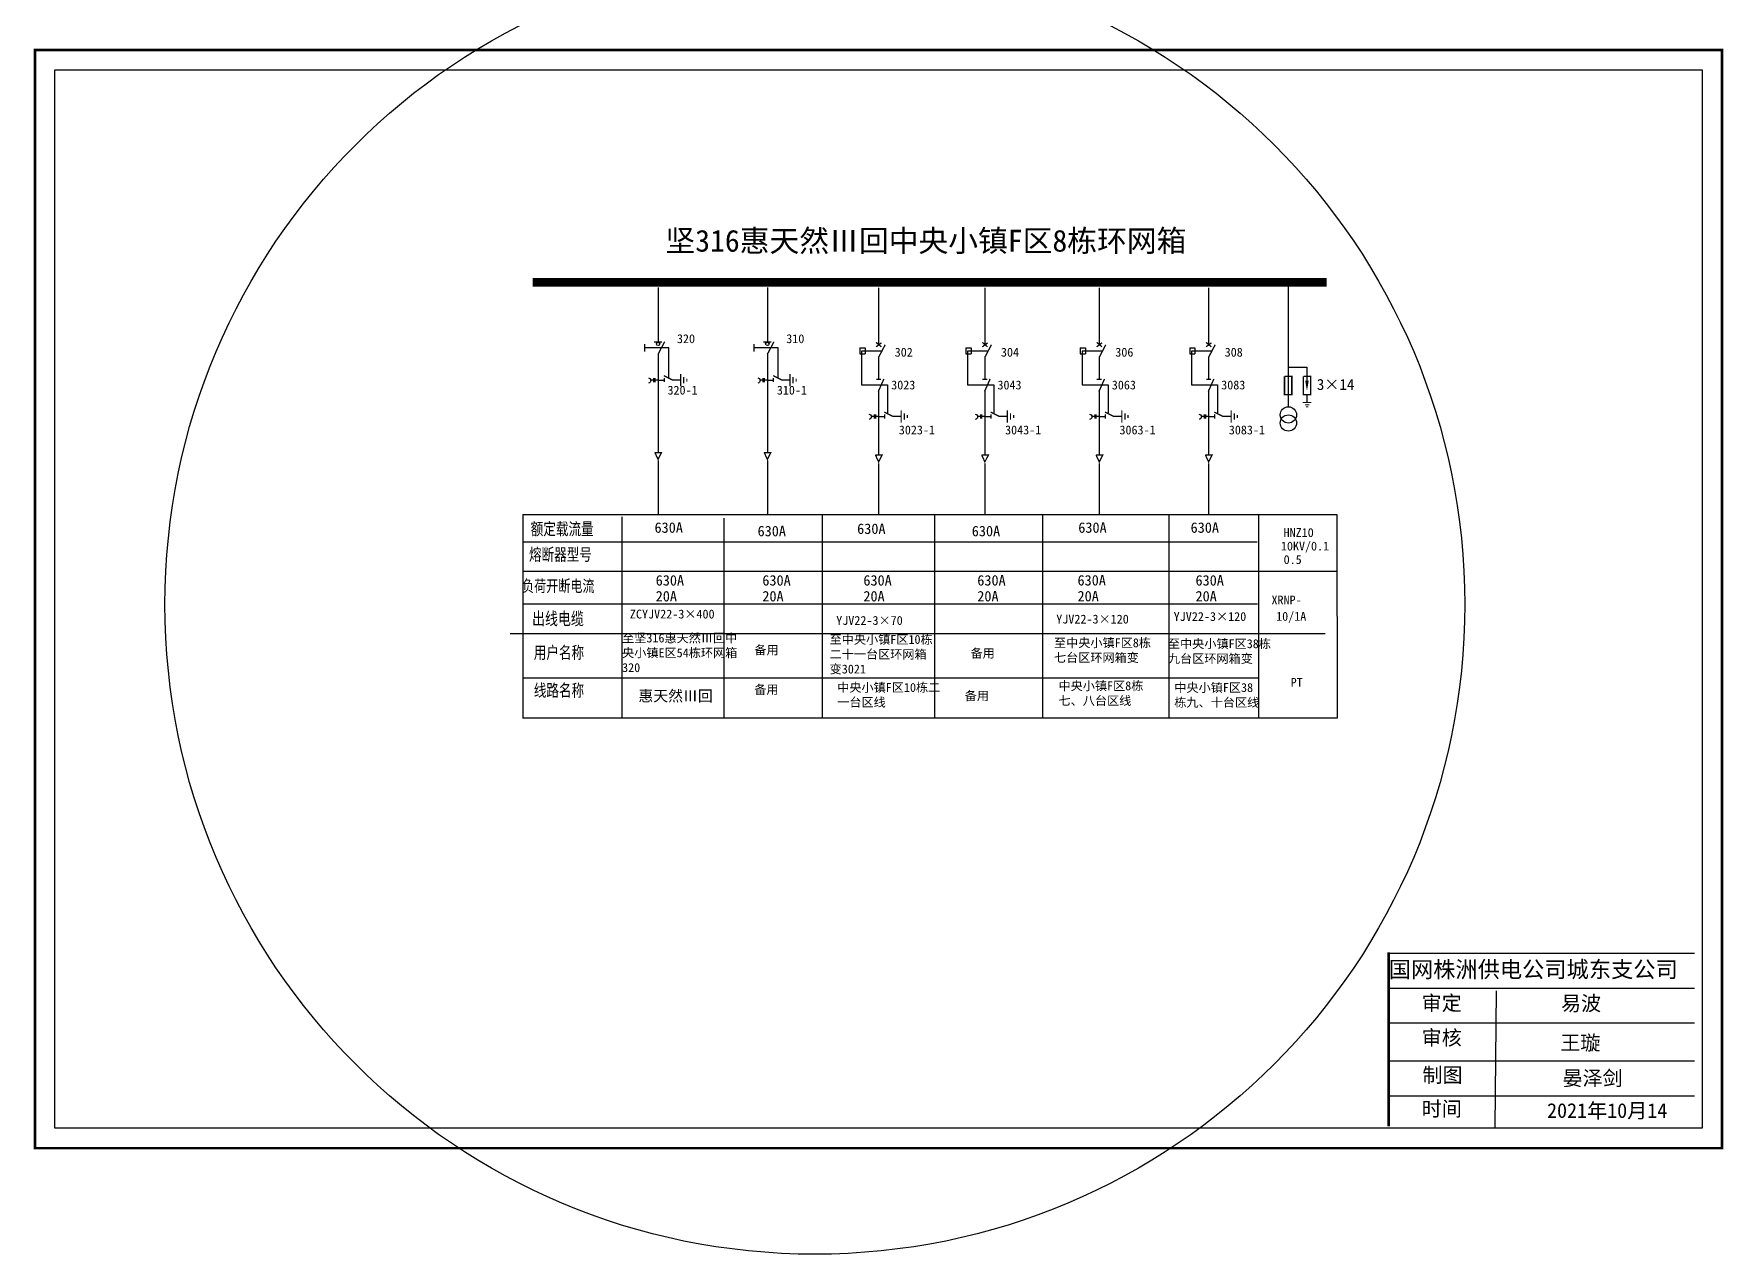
# Model space of a CAD drawing. Header units: millimetres. Extents: x 274 to 2193, y 1327 to 2514.
# Drawn here: x 280 to 850, y 1358 to 1770 of the extents above; entities that cross this region are included whole.
import ezdxf

# ---------------------------------------------------------------- set-up
doc = ezdxf.new("R2010")
doc.units = ezdxf.units.MM
doc.linetypes.add('ACAD_ISO02W100', pattern=[15, 12, -3])
doc.linetypes.add('CENTER', pattern=[50.8, 31.75, -6.35, 6.35, -6.35])
doc.styles.add('_txtstyle_2.00_0_0', font='simsun.ttc', dxfattribs={"height": 2})
doc.styles.add('HZ', font='simkai.ttf', dxfattribs={"width": 0.75})
doc.styles.add('STYLE1', font='txt.shx', dxfattribs={"height": 2.6})
doc.styles.add('字体', font='', dxfattribs={"height": 1.95})
doc.styles.add('楷体_GB2312_txtstyle_1.09_0_0', font='simkai_0.ttf', dxfattribs={"height": 1.0944})
doc.styles.get('字体').set_extended_font_data('SimSun')

# ---------------------------------------------------------------- blocks, each defined once
blk = doc.blocks.new('JD')
for points in [[(-2, 0.2), (-2, -0.2), (2, 0.2), (2, -0.2)], [(1, -1.2), (1, -0.8), (-1, -1.2), (-1, -0.8)], [(-0.5, -1.8), (-0.5, -2.2), (0.5, -1.8), (0.5, -2.2)]]:
    blk.add_trace(points)

msp = doc.modelspace()

# ---------------------------------------------------------------- linework, layer by layer
for p, q in [((490.69, 1684.5), (490.69, 1666.21)), ((527.57, 1684.5), (527.57, 1666.21)), ((565.11, 1684.4), (565.11, 1665.2)), ((600.96, 1684.4), (600.96, 1665.2)), ((639.55, 1684.4), (639.55, 1665.2)), ((676.46, 1684.4), (676.46, 1665.2)), ((703.34, 1684.93), (703.34, 1644.29)), ((490.69, 1662.13), (490.69, 1628.91)), ((527.57, 1662.13), (527.57, 1628.91)), ((558.73, 1664.16), (558.73, 1662.17)), ((558.73, 1664.16), (560.53, 1664.16)), ((558.73, 1662.17), (560.53, 1662.17)), ((560.53, 1664.16), (560.53, 1662.17)), ((565.11, 1661.12), (565.11, 1653.71)), ((594.58, 1664.16), (594.58, 1662.17)), ((594.58, 1664.16), (596.38, 1664.16)), ((594.58, 1662.17), (596.38, 1662.17)), ((596.38, 1664.16), (596.38, 1662.17)), ((600.96, 1661.12), (600.96, 1653.71)), ((633.18, 1664.16), (633.18, 1662.17)), ((633.18, 1664.16), (634.97, 1664.16)), ((633.18, 1662.17), (634.97, 1662.17)), ((634.97, 1664.16), (634.97, 1662.17)), ((639.55, 1661.12), (639.55, 1653.71)), ((670.08, 1664.16), (670.08, 1662.17)), ((670.08, 1664.16), (671.87, 1664.16)), ((670.08, 1662.17), (671.87, 1662.17)), ((671.87, 1664.16), (671.87, 1662.17)), ((676.46, 1661.12), (676.46, 1653.71)), ((490.69, 1653.31), (492.76, 1653.31)), ((495.46, 1653.37), (498.27, 1653.37)), ((527.57, 1653.31), (529.64, 1653.31)), ((532.34, 1653.37), (535.16, 1653.37)), ((703.32, 1657.72), (709.66, 1657.72)), ((709.66, 1657.72), (709.66, 1653.09)), ((565.11, 1650.01), (565.11, 1628.14)), ((600.96, 1650.01), (600.96, 1628.14)), ((639.55, 1650.01), (639.55, 1628.14)), ((676.46, 1650.01), (676.46, 1628.14)), ((709.66, 1648.22), (709.66, 1645.82)), ((565.11, 1641.03), (567.18, 1641.03)), ((569.88, 1641.08), (572.7, 1641.08)), ((600.96, 1641.03), (603.03, 1641.03)), ((605.73, 1641.08), (608.55, 1641.08)), ((639.55, 1641.03), (641.62, 1641.03)), ((644.32, 1641.08), (647.14, 1641.08)), ((676.46, 1641.03), (678.53, 1641.03)), ((681.23, 1641.08), (684.04, 1641.08)), ((445.02, 1607.89), (445.02, 1539.08)), ((719.72, 1607.89), (719.8, 1539.23))]:
    msp.add_line(p, q)
at = {"linetype": 'ACAD_ISO02W100'}
for p, q in [((559.3, 1663.12), (559.3, 1651.72)), ((566.01, 1663.12), (559.3, 1663.12)), ((595.15, 1663.12), (595.15, 1651.72)), ((601.86, 1663.12), (595.15, 1663.12)), ((633.75, 1663.12), (633.75, 1651.72)), ((640.45, 1663.12), (633.75, 1663.12)), ((670.65, 1663.12), (670.65, 1651.72)), ((677.36, 1663.12), (670.65, 1663.12)), ((559.3, 1651.72), (568.15, 1651.72)), ((568.15, 1651.72), (568.15, 1642.31)), ((595.15, 1651.72), (604, 1651.72)), ((604, 1651.72), (604, 1642.31)), ((633.75, 1651.72), (642.59, 1651.72)), ((642.59, 1651.72), (642.59, 1642.31)), ((670.65, 1651.72), (679.49, 1651.72)), ((679.49, 1651.72), (679.49, 1642.31))]:
    msp.add_line(p, q, dxfattribs=at)
at = {"linetype": 'CENTER'}
for p, q in [((490.7, 1626.22), (490.7, 1607.85)), ((527.59, 1626.22), (527.59, 1607.85)), ((565.12, 1625.2), (565.12, 1607.95)), ((600.97, 1625.2), (600.97, 1607.95)), ((639.57, 1625.2), (639.57, 1607.95)), ((676.47, 1625.2), (676.47, 1607.95))]:
    msp.add_line(p, q, dxfattribs=at)
at = {"linetype": 'Continuous'}
for p, q in [((445.02, 1607.89), (719.72, 1607.89)), ((546.08, 1607.77), (546.08, 1539.24)), ((583.93, 1607.77), (583.93, 1539.24)), ((620.44, 1607.72), (620.44, 1539.19)), ((663.1, 1607.73), (663.1, 1539.21)), ((693.31, 1608.1), (693.31, 1539.43)), ((478.46, 1607.15), (478.46, 1539.47)), ((512.93, 1606.7), (512.93, 1539.28)), ((445.02, 1598.72), (692.83, 1598.72)), ((445.02, 1588.86), (719.53, 1588.86)), ((445.02, 1577.84), (692.92, 1577.84)), ((440.8, 1567.8), (715.85, 1567.8)), ((445.02, 1552.77), (693.19, 1552.77)), ((719.8, 1539.23), (445.02, 1539.23))]:
    msp.add_line(p, q, dxfattribs=at)
at = {"color": 0, "linetype": 'Continuous'}
for p, q in [((737.28, 1459.89), (840.48, 1459.89)), ((737.28, 1448.11), (840.48, 1448.11)), ((773.53, 1447.12), (773.1, 1401.21)), ((737.28, 1436.35), (840.48, 1436.35)), ((737.28, 1423.53), (840.48, 1423.53)), ((737.28, 1411.77), (840.48, 1411.77))]:
    msp.add_line(p, q, dxfattribs=at)
at = {"color": 0, "linetype": 'Continuous', "const_width": 0.827}
msp.add_lwpolyline([(280.46, 1764.72), (849.7, 1764.72), (849.7, 1394.09), (280.46, 1394.09)], close=True, dxfattribs=at)
at = {"color": 0, "linetype": 'Continuous'}
msp.add_lwpolyline([(287.16, 1758.03), (843, 1758.03), (843, 1400.78), (287.16, 1400.78)], close=True, dxfattribs=at)
for points, const_width in [([(448.37, 1686.3), (716.29, 1686.3)], 2.99), ([(489.37, 1666.15), (492.01, 1666.15)], 0.448), ([(490.69, 1662.02), (492.93, 1666.27)], 0.448), ([(526.25, 1666.15), (528.9, 1666.15)], 0.448), ([(527.57, 1662.02), (529.82, 1666.27)], 0.448), ([(564.26, 1664.53), (566.08, 1665.89)], 0.448), ([(564.27, 1666.02), (566.03, 1664.56)], 0.448), ([(565.11, 1661), (567.35, 1665.25)], 0.448), ([(600.11, 1664.53), (601.93, 1665.89)], 0.448), ([(600.12, 1666.02), (601.88, 1664.56)], 0.448), ([(600.96, 1661), (603.2, 1665.25)], 0.448), ([(638.7, 1664.53), (640.52, 1665.89)], 0.448), ([(638.72, 1666.02), (640.47, 1664.56)], 0.448), ([(639.55, 1661), (641.79, 1665.25)], 0.448), ([(675.61, 1664.53), (677.43, 1665.89)], 0.448), ([(675.62, 1666.02), (677.38, 1664.56)], 0.448), ([(676.46, 1661), (678.7, 1665.25)], 0.448), ([(492.64, 1654.8), (495.63, 1653.31)], 0.448), ([(492.76, 1654), (492.76, 1652.62)], 0.448), ([(529.53, 1654.8), (532.52, 1653.31)], 0.448), ([(529.64, 1654), (529.64, 1652.62)], 0.448), ([(564.31, 1653.59), (565.97, 1653.59)], 0.448), ([(565.02, 1649.46), (566.9, 1653.69)], 0.448), ([(600.16, 1653.59), (601.82, 1653.59)], 0.448), ([(600.87, 1649.46), (602.75, 1653.69)], 0.448), ([(638.75, 1653.59), (640.41, 1653.59)], 0.448), ([(639.46, 1649.46), (641.35, 1653.69)], 0.448), ([(675.65, 1653.59), (677.31, 1653.59)], 0.448), ([(676.37, 1649.46), (678.25, 1653.69)], 0.448), ([(702.08, 1654.56), (702.08, 1648.37), (704.55, 1648.37), (704.55, 1654.56), (702.16, 1654.56)], 0.522), ([(708.42, 1654.56), (708.42, 1648.37), (710.9, 1648.37), (710.9, 1654.56), (708.5, 1654.56)], 0.522), ([(567.06, 1642.52), (570.05, 1641.03)], 0.448), ([(567.18, 1641.72), (567.18, 1640.34)], 0.448), ([(602.91, 1642.52), (605.9, 1641.03)], 0.448), ([(603.03, 1641.72), (603.03, 1640.34)], 0.448), ([(641.51, 1642.52), (644.5, 1641.03)], 0.448), ([(641.62, 1641.72), (641.62, 1640.34)], 0.448), ([(678.41, 1642.52), (681.4, 1641.03)], 0.448), ([(678.53, 1641.72), (678.53, 1640.34)], 0.448), ([(489.59, 1628.84), (491.87, 1628.84), (490.7, 1626.53), (489.61, 1628.88)], 0.448), ([(526.47, 1628.84), (528.75, 1628.84), (527.59, 1626.53), (526.5, 1628.88)], 0.448), ([(564.01, 1628), (566.29, 1628), (565.12, 1625.69), (564.04, 1628.04)], 0.448), ([(599.86, 1628), (602.14, 1628), (600.97, 1625.69), (599.89, 1628.04)], 0.448), ([(638.45, 1628), (640.73, 1628), (639.57, 1625.69), (638.48, 1628.04)], 0.448), ([(675.36, 1628), (677.64, 1628), (676.47, 1625.69), (675.38, 1628.04)], 0.448)]:
    msp.add_lwpolyline(points, dxfattribs=dict(const_width=const_width))
for points in [[(486.17, 1665.47), (486.17, 1662.98)], [(523.05, 1665.47), (523.05, 1662.98)], [(489.18, 1653.33), (488.24, 1653.33)], [(489.18, 1653.96), (489.18, 1652.6)], [(489.6, 1653.96), (489.6, 1652.6)], [(490.68, 1653.33), (489.6, 1653.33)], [(526.07, 1653.33), (525.12, 1653.33)], [(526.07, 1653.96), (526.07, 1652.6)], [(526.49, 1653.96), (526.49, 1652.6)], [(527.57, 1653.33), (526.49, 1653.33)], [(563.6, 1641.05), (562.66, 1641.05)], [(563.6, 1641.68), (563.6, 1640.31)], [(564.02, 1641.68), (564.02, 1640.31)], [(565.11, 1641.05), (564.02, 1641.05)], [(599.45, 1641.05), (598.51, 1641.05)], [(599.45, 1641.68), (599.45, 1640.31)], [(599.87, 1641.68), (599.87, 1640.31)], [(600.96, 1641.05), (599.87, 1641.05)], [(638.05, 1641.05), (637.1, 1641.05)], [(638.05, 1641.68), (638.05, 1640.31)], [(638.46, 1641.68), (638.46, 1640.31)], [(639.55, 1641.05), (638.46, 1641.05)], [(674.95, 1641.05), (674.01, 1641.05)], [(674.95, 1641.68), (674.95, 1640.31)], [(675.37, 1641.68), (675.37, 1640.31)], [(676.45, 1641.05), (675.37, 1641.05)]]:
    msp.add_lwpolyline(points)
at = {"linetype": 'ACAD_ISO02W100'}
for points in [[(494.36, 1654.01), (494.36, 1664.23), (486.17, 1664.23)], [(531.25, 1654.01), (531.25, 1664.23), (523.05, 1664.23)]]:
    msp.add_lwpolyline(points, dxfattribs=at)
for points, format in [([(487.43, 1654.1, -0.877934), (487.47, 1652.28)], "xyb"), ([(524.32, 1654.1, -0.877934), (524.35, 1652.28)], "xyb"), ([(709.66, 1653.16, 1.22, 0, 0), (709.66, 1649.69, 0, 0, 0)], "xyseb"), ([(561.85, 1641.82, -0.877934), (561.89, 1640)], "xyb"), ([(597.71, 1641.82, -0.877934), (597.74, 1640)], "xyb"), ([(636.3, 1641.82, -0.877934), (636.33, 1640)], "xyb"), ([(673.2, 1641.82, -0.877934), (673.24, 1640)], "xyb")]:
    msp.add_lwpolyline(points, format=format)
at = {"color": 0, "linetype": 'Continuous', "const_width": 0.827}
msp.add_lwpolyline([(737.21, 1460.12), (737.21, 1401.4)], dxfattribs=at)
at = {"color": 1}
msp.add_circle((543.61, 1577.57), 219.29, dxfattribs=at)
for centre, radius in [((490.69, 1665.52), 0.574), ((527.57, 1665.52), 0.574), ((703.39, 1641.56), 2.74), ((703.39, 1638.82), 2.74)]:
    msp.add_circle(centre, radius)

# ---------------------------------------------------------------- block references
at = {"xscale": 1.045948924507229, "yscale": 1.045948924507229, "zscale": 1.045948924507138, "rotation": 90}
for p in [(498.31, 1653.29), (535.2, 1653.29), (572.74, 1641), (608.59, 1641), (647.18, 1641), (684.08, 1641)]:
    msp.add_blockref('JD', p, dxfattribs=at)
at = {"xscale": 0.7313996298432812, "yscale": 0.7313996297420999, "zscale": 0.7313996298722628}
msp.add_blockref('JD', (709.7, 1645.71), dxfattribs=at)

# ---------------------------------------------------------------- texts
for s, p in [('320', (497.07, 1665.78)), ('310', (533.96, 1665.78)), ('302', (570.55, 1661.22)), ('304', (606.4, 1661.22)), ('306', (644.99, 1661.22)), ('308', (681.9, 1661.22)), ('320-1', (493.88, 1648.41)), ('310-1', (530.77, 1648.41)), ('3023', (569.37, 1650.16)), ('3043', (605.22, 1650.16)), ('3063', (643.81, 1650.16)), ('3083', (680.72, 1650.16)), ('3023-1', (571.94, 1634.98)), ('3043-1', (607.79, 1634.98)), ('3063-1', (646.39, 1634.98)), ('3083-1', (683.29, 1634.98)), ('HNZ10', (701.78, 1600.35)), ('10KV/0.1', (700.87, 1595.79)), ('0.5', (701.78, 1591.23)), ('XRNP-', (697.69, 1577.59)), ('10/1A', (699.26, 1572.08))]:
    msp.add_text(s, height=2.988).set_placement(p)
at = {"style": 'HZ'}
msp.add_text('3×14', height=3.732, dxfattribs=at).set_placement((713, 1649.97))
at = {"attachment_point": 1}
for s, insert, char_height, width, style in [('{\\fSimSun|b0|i0|c134|p2;\\W1;\\C7;坚316惠天然Ⅲ回中央小镇F区8栋环网箱}', (493.17, 1704.02), 7.3679, 195.8102, 'HZ'), ('{\\fKaiTi|b0|i0|c134|p49;至\\fSimSun|b0|i0|c134|p2;\\C7;坚316惠天然Ⅲ回中央小镇E区54栋环网箱320}', (478.56, 1567.77), 3, 39.4676, '_txtstyle_2.00_0_0'), ('{\\fKaiTi_GB2312|b0|i0|c134|p49;\\C0;中央小镇F区8栋七、八台区\\fKaiTi|b0|i0|c134|p49;\\C256;线}', (625.82, 1551.63), 3, 34.7962, '_txtstyle_2.00_0_0')]:
    msp.add_mtext(s, dxfattribs=dict(at, insert=insert, char_height=char_height, width=width, style=style))
at = {"linetype": 'Continuous', "attachment_point": 1}
for s, insert, char_height, width, style in [('{\\fSimSun|b0|i0|c134|p2;额定载流量}', (447.73, 1605.17), 4.1506, 31.9585, 'HZ'), ('{\\fSimSun|b0|i0|c134|p2;630A}', (489.51, 1605.29), 3.5189, 28.2957, 'STYLE1'), ('{\\fSimSun|b0|i0|c134|p2;630A}', (524.28, 1604.12), 3.5189, 28.2957, 'STYLE1'), ('{\\fSimSun|b0|i0|c134|p2;630A}', (557.88, 1604.9), 3.5189, 28.2957, 'STYLE1'), ('{\\fSimSun|b0|i0|c134|p2;630A}', (596.56, 1604.12), 3.5189, 28.2957, 'STYLE1'), ('{\\fSimSun|b0|i0|c134|p2;630A}', (632.5, 1605.29), 3.5189, 28.2957, 'STYLE1'), ('{\\fSimSun|b0|i0|c134|p2;630A}', (670.4, 1605.29), 3.5189, 28.2957, 'STYLE1'), ('{\\fSimSun|b0|i0|c134|p2;熔断器型号}', (447.15, 1596.53), 4.1506, 33.1472, 'HZ'), ('{\\fSimSun|b0|i0|c134|p2;\\H0.96x;负荷开断电流}', (444.79, 1585.82), 4.1506, 37.9528, 'HZ'), ('{\\fSimSun|b0|i0|c134|p2;630A}', (489.9, 1587.48), 3.5189, 28.2957, 'STYLE1'), ('{\\fSimSun|b0|i0|c134|p2;630A}', (525.89, 1587.48), 3.5189, 28.2957, 'STYLE1'), ('{\\fSimSun|b0|i0|c134|p2;630A}', (559.98, 1587.48), 3.5189, 28.2957, 'STYLE1'), ('{\\fSimSun|b0|i0|c134|p2;630A}', (598.42, 1587.48), 3.5189, 28.2957, 'STYLE1'), ('{\\fSimSun|b0|i0|c134|p2;630A}', (632.24, 1587.5), 3.5189, 28.2957, 'STYLE1'), ('{\\fSimSun|b0|i0|c134|p2;630A}', (672.05, 1587.48), 3.5189, 28.2957, 'STYLE1'), ('{\\fSimSun|b0|i0|c134|p2;20A}', (489.9, 1582.13), 3.5189, 28.2957, 'STYLE1'), ('{\\fSimSun|b0|i0|c134|p2;20A}', (525.89, 1582.13), 3.5189, 28.2957, 'STYLE1'), ('{\\fSimSun|b0|i0|c134|p2;20A}', (559.98, 1582.13), 3.5189, 28.2957, 'STYLE1'), ('{\\fSimSun|b0|i0|c134|p2;20A}', (598.42, 1582.13), 3.5189, 28.2957, 'STYLE1'), ('{\\fSimSun|b0|i0|c134|p2;20A}', (632.24, 1582.16), 3.5189, 28.2957, 'STYLE1'), ('{\\fSimSun|b0|i0|c134|p2;20A}', (672.05, 1582.13), 3.5189, 28.2957, 'STYLE1'), ('{\\fSimSun|b0|i0|c134|p2;出线电缆}', (448.19, 1574.93), 4.265, 29.0757, 'HZ'), ('{\\fSimSun|b0|i0|c134|p2;ZCYJV22-3×400}', (481.2, 1575.84), 3.0002, 34.9182, 'STYLE1'), ('{\\fSimSun|b0|i0|c134|p2;YJV22-3×70}', (550.81, 1573.69), 3.0002, 32.7591, 'STYLE1'), ('{\\fSimSun|b0|i0|c134|p2;YJV22-3×120}', (625.05, 1574.14), 3.0002, 43.0431, 'STYLE1'), ('{\\fSimSun|b0|i0|c134|p2;YJV22-3×120}', (664.68, 1575.01), 3.0002, 43.0431, 'STYLE1'), ('{\\fSimSun|b0|i0|c134|p2;至\\fKaiTi_GB2312|b0|i0|c134|p49;\\C0;中央小镇F区10栋二十一台区环网箱变3021}', (548.59, 1567.28), 3.0002, 35.1176, 'STYLE1'), ('{\\fSimSun|b0|i0|c134|p2;用户名称}', (448.76, 1563.42), 4.1506, 28.2957, 'HZ'), ('{\\fSimSun|b0|i0|c134|p2;备用}', (523.21, 1563.71), 3.0002, 23.3412, 'STYLE1'), ('{\\fSimSun|b0|i0|c134|p2;备用}', (596.13, 1562.63), 3.0002, 23.3412, 'STYLE1'), ('{\\fKaiTi_GB2312|b0|i0|c134|p49;\\C0;至中央小镇F区8栋七台区环网箱变}', (624.3, 1566.15), 3.0002, 36.6794, 'STYLE1'), ('{\\fSimSun|b0|i0|c134|p2;至\\fKaiTi_GB2312|b0|i0|c134|p49;\\C0;中央小镇F区38栋九台区环网箱变}', (662.74, 1565.83), 3.0002, 34.9048, 'STYLE1'), ('{\\fSimSun|b0|i0|c134|p2;线路名称}', (448.76, 1550.67), 4.1506, 28.2957, 'HZ'), ('{\\fSimSun|b0|i0|c134|p2;备用}', (523.16, 1550.38), 3.0002, 23.3412, 'STYLE1'), ('{\\fKaiTi|b0|i0|c134|p49;中央小镇\\fKaiTi_GB2312|b0|i0|c134|p49;\\C0;F区10栋\\fKaiTi|b0|i0|c134|p49;\\C256;二一台区线}', (551.15, 1551.08), 3.00018, 36.8166, 'STYLE1'), ('{\\fKaiTi_GB2312|b0|i0|c134|p49;\\C0;中央小镇F区38栋九、十台区线}', (664.9, 1551.03), 3.0002, 29.246, 'STYLE1'), ('{\\fSimSun|b0|i0|c134|p2;PT}', (704.15, 1552.78), 3.0002, 23.3412, 'STYLE1'), ('{\\fSimSun|b0|i0|c134|p2;备用}', (594.19, 1548.26), 3.0002, 23.3412, 'STYLE1')]:
    msp.add_mtext(s, dxfattribs=dict(at, insert=insert, char_height=char_height, width=width, style=style))
at = {"insert": (484.07, 1548.55), "char_height": 3.6754, "width": 33.743, "attachment_point": 1}
msp.add_mtext('{\\fKaiTi|b0|i0|c134|p49;惠天然Ⅲ回}', dxfattribs=at)
at = {"color": 0, "linetype": 'Continuous', "attachment_point": 1, "style": '字体'}
for s, insert, char_height, width in [('{\\H1.1x;\\C256;国网株洲供电公司城东支公司}', (737.25, 1457.17), 5, 126.4336), ('\\f\uffbfﾬￌﾣﾤ_GB2312|b0|i0|c134|p49;审定', (748.36, 1445.53), 4.9646, 38.826), ('{\\fSimSun|b0|i0|c134|p2;易波}', (795.38, 1445.45), 4.9646, 38.826), ('\\f\uffbfﾬￌﾣﾤ_GB2312|b0|i0|c134|p49;审核', (748.36, 1433.84), 4.9646, 38.826), ('王璇', (795.14, 1432.13), 4.965, 38.826), ('\\f\uffbfﾬￌﾣﾤ_GB2312|b0|i0|c134|p49;制图', (748.63, 1421.23), 4.9646, 38.826), ('\\f\uffbfﾬￌﾣﾤ_GB2312|b0|i0|c134|p49;时间', (748.36, 1409.84), 4.9646, 38.826)]:
    msp.add_mtext(s, dxfattribs=dict(at, insert=insert, char_height=char_height, width=width))
at = {"color": 7, "linetype": 'Continuous', "attachment_point": 1, "style": '楷体_GB2312_txtstyle_1.09_0_0'}
for s, insert, char_height, width in [('晏泽剑', (795.87, 1420.18), 4.965, 38.826), ('{\\fSimSun|b0|i0|c134|p2;2021年10月14}', (790.67, 1409.25), 4.9646, 72.6194)]:
    msp.add_mtext(s, dxfattribs=dict(at, insert=insert, char_height=char_height, width=width))

doc.saveas('drawing.dxf')
